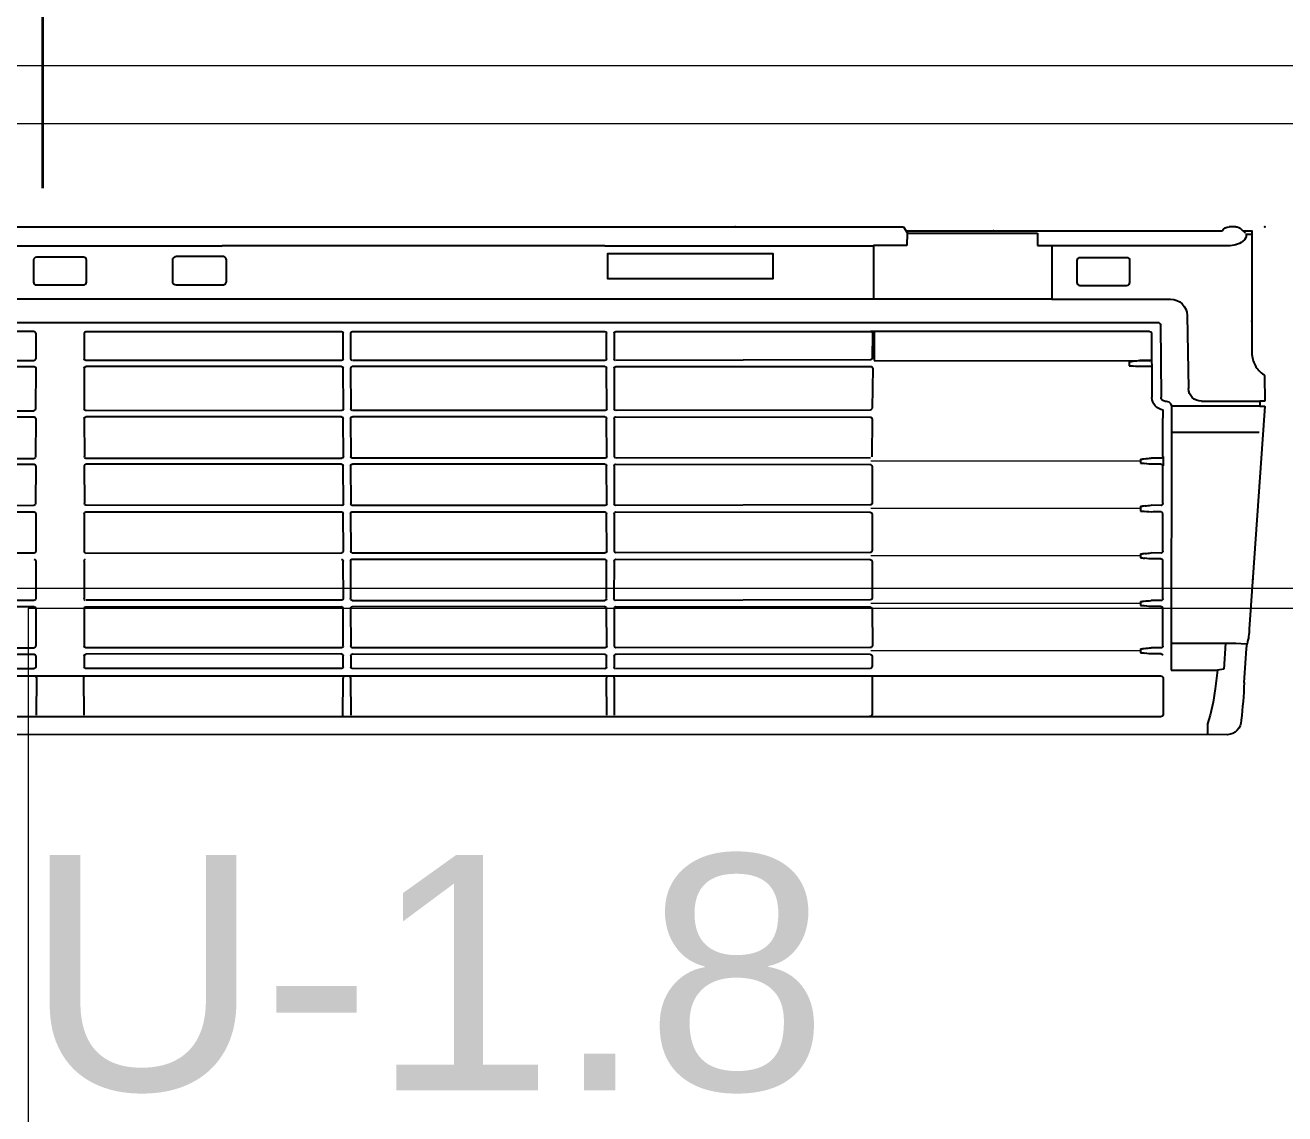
# Model space of a CAD drawing. Header units: millimetres. Extents: x -160614 to 59925, y -157025 to 0.
# Drawn here: x -61101 to -60566, y -99718 to -99256 of the extents above; entities that cross this region are included whole.
import ezdxf

# ---------------------------------------------------------------- set-up
doc = ezdxf.new("R2010")
doc.units = ezdxf.units.MM
doc.header["$LTSCALE"] = 8
for name, color, linetype, lineweight in [('72_EGR_EQP_TAG', 9, 'Continuous', 5), ('LOADING', 9, 'Continuous', 5), ('Walls', 9, 'Continuous', 5)]:
    doc.layers.add(name, color=color, linetype=linetype, lineweight=lineweight)
for name, color, linetype in [('A-EXH', 1, 'Continuous'), ('A-Wall-cmu-patt', 9, 'Continuous'), ('DVM_INDOOR', 9, 'Continuous'), ('DVM_UNIT_BP', 9, 'Continuous'), ('DVM_UNIT_DP', 9, 'Continuous'), ('DVM_UNIT_LP', 9, 'Continuous'), ('REF', 42, 'Continuous'), ('TME-NON MEDICAL FURNITURE', 9, 'Continuous')]:
    doc.layers.add(name, color=color, linetype=linetype)
doc.styles.add('ARIAL', font='arial.ttf')

# ---------------------------------------------------------------- blocks, each defined once
blk = doc.blocks.new('mmmm')
at = {"layer": 'DVM_INDOOR', "color": 0}
for p, q in [((118.9183613999255, -9.266134002234267), (118.9183613999242, -9.937961232234292)), ((119.1149681999241, -10.06340630223431), (119.1148974002668, -9.267546620952269)), ((118.9257821999241, -9.273925315992663), (118.9257821999241, -9.674221132234292)), ((118.9463617999242, -9.926362932234289), (118.9463617999242, -9.289498762234292)), ((118.9553617999242, -9.294369432234314), (118.9553617999242, -10.03645283223429)), ((118.9588624999242, -9.601416032234292), (118.9588617999242, -9.502477732234293)), ((118.9701437999241, -9.502477732234293), (118.9701302547888, -9.601450567862933)), ((118.9724239959387, -9.502479520113658), (118.9724265999241, -9.601382732234292)), ((118.9895266655992, -9.502291207445424), (118.9895531999242, -9.601383132234293)), ((118.9918646999192, -9.50247763223421), (118.9919170999242, -9.601383132234293)), ((119.007996225952, -9.502326919937763), (119.007996225952, -9.601432334911276)), ((119.0102020999192, -9.502477482206285), (119.0102591999241, -9.601386232234294)), ((119.0263138999241, -9.502326769909837), (119.0261808999242, -9.601387103540592)), ((119.0286591249192, -9.50247748222022), (119.0287543807835, -9.601430324641036)), ((119.0446760807835, -9.601431195947338), (119.0445922950595, -9.502341446605632)), ((119.0628909950595, -9.502341396605631), (119.0628909950595, -9.601317890898065)), ((119.0654411999241, -9.601408532234297), (119.0653885999192, -9.50250253223421)), ((119.0813367599519, -9.502348395419084), (119.0813408999242, -9.60146973223429)), ((119.08373166191, -9.502418994881635), (119.0838050999241, -9.601464932234292)), ((119.0893854895313, -9.502345909820413), (119.0893854895313, -9.60129688379646)), ((118.9595589499257, -9.602031282234373), (118.9694448499241, -9.602031282234291)), ((118.9731318153015, -9.602080832234291), (118.9888463009359, -9.601996919937779)), ((118.9926177761398, -9.602051730208462), (119.0073108210873, -9.601967817911952)), ((119.0109559999257, -9.602018132234374), (119.0254954950595, -9.601967817911952)), ((119.029451180785, -9.602062224641118), (119.0439906759188, -9.602011910318696)), ((119.0477739999257, -9.602107332234372), (119.0623134950595, -9.602057017911948)), ((119.0661406384423, -9.602078174971048), (119.0806801335761, -9.602027860648624)), ((119.084498276731, -9.602058774804021), (119.0887000846667, -9.602078813889303)), ((119.0928608197357, -9.60227289988722), (119.1074003148694, -9.602222585564796)), ((118.9588624999242, -9.62142743223429), (118.9588617999242, -9.72036573223429)), ((118.9595589499257, -9.620812182234207), (118.9694448499241, -9.620812182234289)), ((118.9701437999241, -9.720365632206374), (118.9701302547888, -9.621392796577732)), ((118.9701437999241, -9.72036573223429), (118.9701302547888, -9.621392896605649)), ((118.9724239959387, -9.720363844327006), (118.9724265999241, -9.621460632206373)), ((118.9731318153015, -9.620762532206372), (118.9888463009359, -9.620846444502885)), ((118.9895266655992, -9.720552156995241), (118.9895531999242, -9.621460232206372)), ((118.9918646999192, -9.720365732206455), (118.9919170999242, -9.621460232206372)), ((118.9926177761398, -9.620791634232203), (119.0073108210873, -9.620875546528714)), ((119.007996225952, -9.7205164445029), (119.007996225952, -9.621411029529389)), ((119.0102020999192, -9.720365882234379), (119.0102591999241, -9.62145713220637)), ((119.0109559999257, -9.620825232206291), (119.0254954950595, -9.620875546528714)), ((119.0263138999241, -9.720516594530826), (119.0261808999242, -9.621456260900072)), ((119.0287543807835, -9.621413039799627), (119.0286591249192, -9.720365882220444)), ((119.029451180785, -9.620781139799545), (119.0439906759188, -9.620831454121967)), ((119.0446760807835, -9.621412168493327), (119.0445922950595, -9.720501917835032)), ((119.0477739999257, -9.620736032206292), (119.0623134950595, -9.620786346528716)), ((119.0628909950595, -9.720501967835034), (119.0628909950595, -9.621525473542599)), ((119.0654411999241, -9.621434832206369), (119.0653885999192, -9.720340832206453)), ((119.0661406384423, -9.620765189469617), (119.0806801335761, -9.620815503792041)), ((119.0813367599519, -9.72049496902158), (119.0813408999242, -9.621373632206375)), ((119.08373166191, -9.72042436955903), (119.0838050999241, -9.621378432206374)), ((119.084498276731, -9.620784589636644), (119.0887000846667, -9.62076455055136)), ((119.0893854895313, -9.72049745462025), (119.0893854895313, -9.621546480644206)), ((119.0928608197357, -9.620570464553447), (119.1074003148694, -9.62062077887587)), ((118.9257821999241, -9.822427832234292), (118.9257821999241, -9.674221132234292)), ((118.9588668911435, -9.724559656669308), (118.9588750999241, -9.822501632234287)), ((118.9694476999241, -9.721064832234292), (118.9595617999242, -9.721064832234292)), ((118.9595617999257, -9.723944932234208), (118.9694476999241, -9.72394493223429)), ((118.9724239999192, -9.822365732206453), (118.9724239999192, -9.72459366565012)), ((118.9888384855551, -9.721148644502884), (118.9731239999192, -9.721064732206454)), ((118.9731239999208, -9.72394483220637), (118.9888384855551, -9.724028744502883)), ((119.0072838999241, -9.721148644502884), (118.9925646999192, -9.721064732206456)), ((118.9925646999208, -9.72394483220637), (119.0072838999241, -9.724028744502883)), ((119.0079764999242, -9.8225164445029), (119.0079764999242, -9.724601505456027)), ((119.0256212999242, -9.721148794530809), (119.0109020999192, -9.721064882234382)), ((119.0109020999208, -9.723944982234295), (119.0256212999241, -9.724028894530807)), ((119.0438996950595, -9.721134117835016), (119.0293591249192, -9.721064882220446)), ((119.0293591249208, -9.723944982220361), (119.0438996950595, -9.724014217835014)), ((119.0445805123786, -9.724543505189043), (119.0445927450595, -9.822518617835032)), ((119.0476578249208, -9.723945032220364), (119.0623044036932, -9.723912076640332)), ((119.0621983950595, -9.721134167835018), (119.0477709999242, -9.721081632206372)), ((119.0629898085579, -9.72449279101169), (119.0629809222635, -9.822440249109363)), ((119.0654035999192, -9.822365732234369), (119.0654414499242, -9.724601832206373)), ((119.0806291700595, -9.721109067821025), (119.0660885999192, -9.721039832206456)), ((119.0660885999208, -9.723919932206371), (119.0806291700595, -9.723989167821024)), ((119.0813545950595, -9.822541017835032), (119.0813419620022, -9.724549305849854)), ((119.0886928895313, -9.721129654620235), (119.08443166191, -9.721123369559031)), ((119.0844316619115, -9.724003469558948), (119.0886928895313, -9.724009754620232)), ((119.0894728025406, -9.822438817239743), (119.089378294396, -9.724590468991591)), ((119.1076594999242, -9.720963432206299), (119.0930404047839, -9.721055846605726)), ((119.0930404047855, -9.723935946605641), (119.1073925352431, -9.724044432206371)), ((118.9701437999241, -9.822365632206372), (118.9701437999241, -9.724643832206374)), ((118.9701437999241, -9.822365732234289), (118.9701437999241, -9.72464393223429)), ((118.9895266695798, -9.822554044874689), (118.9895266695798, -9.724659411720545)), ((118.9918646999192, -9.822365732206453), (118.9919170999242, -9.724643432206372)), ((119.0102020999192, -9.822365832248332), (119.0102591999242, -9.72464003220643)), ((119.0263138999241, -9.82251654454478), (119.0263067047888, -9.724609608902167)), ((119.0287119749241, -9.724626882220361), (119.0287401999192, -9.822365982248373)), ((119.0470106749242, -9.724626932220364), (119.0470388999192, -9.822365832220413)), ((119.08373486191, -9.72463536955903), (119.0838189749192, -9.822365732178524)), ((118.9183613999242, -9.785817721860116), (118.9183613999242, -9.930723831243215)), ((118.9257821999241, -9.822427832234292), (118.9257821999241, -9.926444527404373)), ((118.9588649999241, -9.826576832234288), (118.9588617999242, -9.925301832234291)), ((118.9694476999241, -9.823064832234289), (118.9595617999242, -9.82306483223429)), ((118.9595617999257, -9.825944932234208), (118.9694476999241, -9.825944932234288)), ((118.9698269999242, -9.925295652206373), (118.9701437999241, -9.826643832206374)), ((118.9698269999242, -9.925295752234288), (118.9701437999241, -9.826643932234289)), ((118.9724271999192, -9.826576732206453), (118.9724239999192, -9.925301732206451)), ((118.9888384855551, -9.823148644502885), (118.9731239999192, -9.823064732206454)), ((118.9731239999208, -9.82594483220637), (118.9888384855551, -9.826028744502883)), ((118.9892848999242, -9.92512163223427), (118.9895345855551, -9.826727744502882)), ((118.9918678999192, -9.826576732206453), (118.9920306999241, -9.925121632234292)), ((119.0072838999241, -9.823148644502885), (118.9925646999192, -9.823064732206456)), ((118.9925646999208, -9.825944832206371), (119.0072838999241, -9.826028744502883)), ((119.0078291999291, -9.92519946453072), (119.0079799999242, -9.826727744502882)), ((119.0102052999192, -9.826576832248332), (119.010377105204, -9.925121732234294)), ((119.0256212999242, -9.823148744544762), (119.0109020999192, -9.823064832248335)), ((119.0109020999208, -9.825944932248248), (119.0256212999241, -9.82602884454476)), ((119.0259914999241, -9.925121632234292), (119.0263067047888, -9.82660955891612)), ((119.0287433999192, -9.826576982248373), (119.0288333999241, -9.925121632234292)), ((119.0439001450595, -9.823150817835016), (119.0294401999192, -9.823064982248374)), ((119.0294401999208, -9.82594508224829), (119.0439001450595, -9.826030917835014)), ((119.0445062380549, -9.925121732234294), (119.0445850999241, -9.826594832206373)), ((119.0470420999192, -9.826576832220413), (119.0471699999241, -9.925121632234292)), ((119.0622867078602, -9.823039030246276), (119.0477388999192, -9.823064832220416)), ((119.0477388999208, -9.825944932220331), (119.0622867078602, -9.825919130246275)), ((119.0627644892874, -9.925217773444484), (119.0629809222517, -9.826569215304279)), ((119.0656575999242, -9.925295792234293), (119.0654409999241, -9.826618032206374)), ((119.0806619950595, -9.823173217835016), (119.0661035999192, -9.82306473223437)), ((119.0661035999208, -9.825944832234285), (119.0806619950594, -9.826053317835015)), ((119.0812104999241, -9.92512163223429), (119.0813395999241, -9.826565832234293)), ((119.0839228999241, -9.925121732234294), (119.0838199999241, -9.826502432234292)), ((119.0887802025406, -9.823071017239727), (119.0845189749192, -9.823064732178524)), ((119.0845189749208, -9.82594483217844), (119.0887802025406, -9.825951117239725)), ((119.0893972985693, -9.925228279531156), (119.0894722881714, -9.826600186887628)), ((119.1073925352431, -9.823164332206373), (119.0930404047839, -9.823055846605726)), ((119.0930404047855, -9.825935946605641), (119.1073925352431, -9.82604443220637)), ((118.9256380999242, -9.92644509874026), (118.9463617999242, -9.926362932234289)), ((118.9256380999242, -9.93929553223429), (118.9256380999242, -9.92644509874026)), ((118.9463617999242, -9.995480632234292), (118.9463617999242, -9.926362932234289)), ((118.9588617999242, -10.03330193223429), (118.9588617999242, -9.925301832234291)), ((118.9588617999242, -9.92670177892658), (118.9701554999241, -9.92670177892658)), ((118.9595556913493, -9.926001805580436), (118.9694708999241, -9.925901702234288)), ((118.9701554999241, -9.92670177892658), (118.9701907999242, -10.03338853223429)), ((118.973132083629, -9.926158086466918), (118.9885865999241, -9.92582173223429)), ((118.9927245913493, -9.925821605580436), (119.0074730999291, -9.925805414530721)), ((119.0110743999242, -9.92582173223429), (119.0253030999241, -9.92582173223429)), ((119.0296454999242, -9.92582173223429), (119.0437019999242, -9.92582173223429)), ((119.0478350999242, -9.925820932234291), (119.0620911999242, -9.925821732234292)), ((119.0663873999242, -9.925821732234292), (119.0804662999241, -9.926026832234292)), ((119.0846313999242, -9.92582173223429), (119.0887071999241, -9.925821732234292)), ((119.0925396999241, -9.925901792234292), (119.1068999470414, -9.92590179174318)), ((118.9183613999242, -9.937961232234292), (118.9208617999242, -9.93958363223429)), ((118.9198617999242, -9.93893477605128), (118.9198617999242, -10.06142173223429)), ((118.9208617999242, -9.939378932234293), (118.9256380999242, -9.93929553223429)), ((118.9208617999242, -9.939378932234293), (118.9208617999242, -9.989878132234292)), ((118.9208617999242, -9.989878132234292), (118.9256380999242, -9.989961532234291)), ((118.9256380999242, -9.989961532234291), (118.9256380999242, -9.995432144029678)), ((118.9256380999242, -9.995432144029678), (118.9463617999242, -9.995480632234292)), ((118.9257821999241, -10.06378623223429), (118.9257821999241, -9.995432481187148)), ((118.9463617999242, -9.995480632234292), (118.9463617999242, -10.04134473223429)), ((118.9704872997154, -10.02538145343031), (118.9721611996873, -10.02538140343031)), ((118.9701536169814, -10.03409437326685), (118.9701277392322, -10.02954877226466)), ((118.9723998889554, -10.03411396057275), (118.9723871997155, -10.03034246343031)), ((119.0082952999242, -10.02971228969075), (119.0098429999241, -10.02971223969074)), ((119.0265438664967, -10.02971228223429), (119.0284046999241, -10.0297122221182)), ((119.0449806999873, -10.02971228223429), (119.0465283999873, -10.02971223223429)), ((119.0634227525945, -10.02971228223429), (119.0649704525945, -10.02971223223429)), ((119.0817239999873, -10.02971228223429), (119.0832716999873, -10.02971223223429)), ((118.9595556913493, -10.03400190558044), (118.9695388141602, -10.03408715095198)), ((118.9694531996429, -10.03408826450235), (118.9731081998392, -10.0341201419763)), ((118.9731081998392, -10.0341201419763), (118.9844053999241, -10.03421873223429)), ((119.0079575999242, -10.03771954969074), (119.0079357394409, -10.03387960852509)), ((119.0101951999241, -10.03771945969073), (119.0101951999241, -10.03467329969074)), ((119.0262061664967, -10.03771954223429), (119.0261843060134, -10.03387960106864)), ((119.0287568999241, -10.03771953223427), (119.0287568999241, -10.03467337223429)), ((119.0446429999873, -10.03771954223429), (119.0446211395041, -10.03387960106864)), ((119.0468805999873, -10.03771945223427), (119.0468805999873, -10.03467329223429)), ((119.0630850525945, -10.03771954223429), (119.0630631921112, -10.03387960106864)), ((119.0653226525945, -10.03771945223427), (119.0653226525945, -10.03467329223429)), ((119.0813862999873, -10.03771954223429), (119.0813644395041, -10.03387960106864)), ((119.0836238999873, -10.03771945223427), (119.0836238999873, -10.03467329223429)), ((118.9563530733978, -10.03747409415744), (118.9843748999241, -10.03771863223429)), ((118.9893140020215, -10.03842120367593), (118.9925018999242, -10.03841626969074)), ((119.0072602361591, -10.03841955216295), (118.992415850816, -10.03840245641788)), ((119.0072690512265, -10.03852713223429), (119.0109134999242, -10.03852713223429)), ((119.0255142999242, -10.03841949969075), (119.0107375345606, -10.03841949969075)), ((119.0439523427499, -10.03841949969074), (119.0294196999242, -10.03841954969075)), ((119.0624193713406, -10.03841888523862), (119.0474229346238, -10.03840244227836)), ((119.0806944999241, -10.03841949969075), (119.0660569999241, -10.03841949969075)), ((118.9878617999242, -10.04175233223429), (119.0899818999242, -10.04162653223429)), ((118.9878617999242, -10.05333520849206), (118.9878617999242, -10.04175233223429)), ((118.9978909999242, -10.04175233223429), (118.9978917999242, -10.07577313223429)), ((119.0794922999242, -10.04183553223429), (119.0795301468582, -10.06665594988979)), ((119.0899818999242, -10.04162653223429), (119.0899818999242, -10.05958293223429)), ((118.9527483592823, -10.04784374225281), (118.9809490619563, -10.04833599375851)), ((118.9858617999242, -10.05333523223429), (118.9858617999242, -10.07645363223429)), ((118.9878617999242, -10.07600910223429), (118.9878617999242, -10.05333523223429)), ((119.1107362999241, -10.05575963223429), (119.1145353999242, -10.05573908381044)), ((119.0896185999242, -10.06199453223429), (119.0899818999242, -10.05958293223429)), ((119.0899818999242, -10.05958293223429), (119.0972312999242, -10.05867333223429)), ((118.9183617999242, -10.06667913223429), (118.9183617999242, -10.06416443223424)), ((119.0794922999242, -10.06264903223429), (119.0896185999242, -10.06199453223429)), ((118.9208617999242, -10.07042183223429), (118.9192404999241, -10.06880053223429)), ((118.9212015999241, -10.07039833223429), (118.9212015999241, -10.07292173223429)), ((119.0795301468582, -10.06665594988979), (119.0797389999241, -10.07065043223429)), ((118.9878617999242, -10.07792170223429), (119.0740709999242, -10.07189338223429)), ((118.9760043999237, -10.07783095223408), (118.9858617999242, -10.07792174223429)), ((118.9858617999242, -10.07597416223429), (118.9878617999242, -10.07600910223429)), ((118.9858617999242, -10.07792174223429), (118.9858617999242, -10.07597416223429)), ((118.9878617999242, -10.07600910223429), (118.9878617999242, -10.07792170223429))]:
    blk.add_line(p, q, dxfattribs=at)
at = {"layer": 'DVM_INDOOR', "color": 0, "lineweight": 0}
for p, q in [((119.0090691499242, -10.02971226469075), (119.0090691499242, -9.925320384722353)), ((119.0274742832104, -10.02971225217625), (119.0274742832104, -9.925320372207855)), ((119.0457545499873, -10.02971225723429), (119.0457545499873, -9.925320377265898)), ((119.0641966025945, -10.02971225723429), (119.0641966025945, -9.925320377265898)), ((119.0824978499873, -10.02971225723429), (119.0824978499873, -9.925320377265898))]:
    blk.add_line(p, q, dxfattribs=at)
at = {"layer": 'DVM_INDOOR', "color": 0}
for points in [[(119.0921995999242, -9.293316352294758), (119.0921994999241, -10.03752723229476, 0.4165650348488436), (119.0932578555747, -10.03857713223429), (119.1070196999242, -10.03857713223429, 0.4141745104832969), (119.1080697999282, -10.03752717223429), (119.1080697999242, -9.293316312234293, 0.4142213729846091), (119.1070198119243, -9.292266352234131), (119.0932594999241, -9.29226635223429, 0.4100741874679012), (119.0921995724927, -9.293311383294913, 0.4100741874679012)], [(118.9301498297671, -9.62053999650379), (118.9301498297671, -9.602303954818813, -0.4026137268762937), (118.931228911056, -9.601181086283221), (118.939741818847, -9.601181086283221, -0.4449267330822314), (118.9408646873826, -9.602303954818813), (118.9408646873826, -9.620539996503792, -0.414234498250559), (118.939741818847, -9.621662784780685), (118.931228911056, -9.621662784780685, -0.4425506072560349), (118.9301498297671, -9.62053999650379)], [(118.9298704258241, -9.674378132234292), (118.9298704258241, -9.656465432234292, -0.414213562373095), (118.9314053999241, -9.654930458134292), (118.9393181999242, -9.654930458134292, -0.4142086203632782), (118.9408531999241, -9.656465432234292), (118.9408531999241, -9.674378132234292, -0.414213562373095), (118.9393181999242, -9.67591313223429), (118.9314053999241, -9.67591313223429, -0.414218504400182), (118.9298704258241, -9.674378132234292, 8.436553286073726e-06)], [(118.9303365766279, -10.02454254650379), (118.9303365766279, -10.00630650481881, -0.4026137268762937), (118.9314156579167, -10.00518363628322), (118.9399285657078, -10.00518363628322, -0.4449267330822314), (118.9410514342433, -10.00630650481881), (118.9410514342433, -10.02454254650379, -0.414234498250559), (118.9399285657078, -10.02566533478068), (118.9314156579167, -10.02566533478068, -0.4425506072560349), (118.9303365766279, -10.02454254650379)], [(118.9198617999242, -10.06942177096629), (118.9198617999242, -10.07292180223429), (118.9672275999242, -10.07292194223429, -0.1261767552943001), (118.9719902087055, -10.07414326215731, -0.1228802749812395), (118.9755825999242, -10.07746712223429, 0.1414693895722469), (118.9760082516457, -10.07783174879674)]]:
    blk.add_lwpolyline(points, format="xyb", dxfattribs=at)
blk.add_lwpolyline([(118.9294054999242, -9.823350032234291), (118.9384407999242, -9.823352732234293), (118.9384407999242, -9.887490632234291), (118.9287898999241, -9.887493732234292), (118.9287898999241, -9.823349832234289), (118.9294054999242, -9.823350032234291)], dxfattribs=at)
for centre, radius, start, end in [((118.9595587358069, -9.601331385529047), 0.000699896738079889, 185.5752211411782, 270.0175283209103), ((118.96943937782, -9.601329982022522), 0.000701321560304875, 270.4470583399804, 350.0993153524317), ((118.9731316011827, -9.601380935528965), 0.000699896738079889, 185.5752211411782, 270.0175283209103), ((118.9888408288317, -9.60129561972601), 0.000701321560304875, 270.4470583399804, 350.0993153524317), ((118.992617562021, -9.601351833503134), 0.000699896738079889, 185.5752211411782, 270.0175283209103), ((119.0073053489832, -9.60126651770018), 0.000701321560304875, 270.4470583399804, 350.0993153524317), ((119.0109557858069, -9.601318235529046), 0.000699896738079889, 185.5752211411782, 270.0175283209103), ((119.0254900229553, -9.60126651770018), 0.000701321560304875, 270.4470583399804, 350.0993153524317), ((119.0294509666662, -9.601362327935792), 0.000699896738079889, 185.5752211411782, 270.0175283209103), ((119.0439852038147, -9.601310610106927), 0.000701321560304875, 270.4470583399804, 350.0993153524317), ((119.0477737858069, -9.601407435529046), 0.000699896738079889, 185.5752211411782, 270.0175283209103), ((119.0623080229553, -9.601355717700178), 0.000701321560304875, 270.4470583399804, 350.0993153524317), ((119.0661404243235, -9.60137827826572), 0.000699896738079889, 185.5752211411782, 270.0175283209103), ((119.0806909566161, -9.601370470276146), 0.0006574794597695261, 269.0567879859979, 351.3166549938364), ((119.0844980626122, -9.601358878098694), 0.000699896738079889, 185.5752211411782, 270.0175283209103), ((119.0884793568987, -9.601193971188405), 0.0009119579775864127, 284.006809617177, 353.520485137959), ((119.0928606056169, -9.601573003181892), 0.000699896738079889, 185.5752211411782, 270.0175283209103), ((118.9595587358069, -9.621512078939535), 0.000699896738079889, 89.98247167908974, 174.424778858718), ((118.96943937782, -9.621513382418144), 0.000701321560304875, 9.9006846475682, 89.55294166001964), ((118.96943937782, -9.62151348244606), 0.000701321560304875, 9.9006846475682, 89.55294166001964), ((118.9731316011827, -9.6214624289117), 0.000699896738079889, 89.98247167908974, 174.424778858718), ((118.9888408288317, -9.621547744714656), 0.000701321560304875, 9.9006846475682, 89.55294166001964), ((118.992617562021, -9.62149153093753), 0.000699896738079889, 89.98247167908974, 174.424778858718), ((119.0073053489832, -9.621576846740483), 0.000701321560304875, 9.9006846475682, 89.55294166001964), ((119.0109557858069, -9.621525128911617), 0.000699896738079889, 89.98247167908974, 174.424778858718), ((119.0254900229553, -9.621576846740483), 0.000701321560304875, 9.9006846475682, 89.55294166001964), ((119.0294509666662, -9.621481036504873), 0.000699896738079889, 89.98247167908974, 174.424778858718), ((119.0439852038147, -9.621532754333739), 0.000701321560304875, 9.9006846475682, 89.55294166001964), ((119.0477737858069, -9.62143592891162), 0.000699896738079889, 89.98247167908974, 174.424778858718), ((119.0623080229553, -9.621487646740487), 0.000701321560304875, 9.9006846475682, 89.55294166001964), ((119.0661404243235, -9.621465086174943), 0.000699896738079889, 89.98247167908974, 174.424778858718), ((119.0806909566161, -9.62147289416452), 0.0006574794597695261, 8.683345006163567, 90.94321201400209), ((119.0844980626122, -9.62148448634197), 0.000699896738079889, 89.98247167908974, 174.424778858718), ((119.0884793568987, -9.62164939325226), 0.0009119579775864127, 6.479514862041035, 75.99319038282302), ((119.0928606056169, -9.621270361258773), 0.000699896738079889, 89.98247167908974, 174.424778858718), ((118.9595613308659, -9.72036530124826), 0.0006995311432915249, 180.0434909321025, 270.0384186738708), ((118.9595615858069, -9.724644828939534), 0.000699896738079889, 89.98247167908974, 174.424778858718), ((118.96944222782, -9.724646132418142), 0.000701321560304875, 9.9006846475682, 89.55294166001964), ((118.96944222782, -9.724646232446059), 0.000701321560304875, 9.9006846475682, 89.55294166001964), ((118.9694437974534, -9.72036329257565), 0.0006999355814824518, 273.4481837163787, 354.322852549522), ((118.9694437974534, -9.720363392603568), 0.0006999355814824518, 273.4481837163787, 354.322852549522), ((118.973123530861, -9.720365201220423), 0.0006995311432915249, 180.0434909321025, 270.0384186738708), ((118.973123785802, -9.724644728911697), 0.000699896738079889, 89.98247167908974, 174.424778858718), ((118.988833013451, -9.724730044714653), 0.000701321560304875, 9.9006846475682, 89.55294166001964), ((118.9888345830844, -9.72044720487216), 0.0006999355814824518, 273.4481837163787, 354.322852549522), ((118.992564230861, -9.720365201220424), 0.0006995311432915249, 180.0434909321025, 270.0384186738708), ((118.9925328059607, -9.724562599016716), 0.0006185895703545696, 87.04456733504412, 185.9509183119715), ((119.00727842782, -9.724730044714654), 0.000701321560304875, 9.9006846475682, 89.55294166001964), ((119.0072799974534, -9.72044720487216), 0.0006999355814824518, 273.4481837163787, 354.322852549522), ((119.010901630861, -9.720365351248349), 0.0006995311432915249, 180.0434909321025, 270.0384186738708), ((119.0108702059607, -9.72456274904464), 0.0006185895703545696, 87.04456733504412, 185.9509183119715), ((119.02561582782, -9.724730194742579), 0.000701321560304875, 9.9006846475682, 89.55294166001964), ((119.0256173974534, -9.720447354900084), 0.0006999355814824518, 273.4481837163787, 354.322852549522), ((119.029358655861, -9.720365351234413), 0.0006995311432915249, 180.0434909321025, 270.0384186738708), ((119.0293272309607, -9.724562749030705), 0.0006185895703545696, 87.04456733504412, 185.9509183119715), ((119.0438942229553, -9.724715518046786), 0.000701321560304875, 9.9006846475682, 89.55294166001964), ((119.0438957925887, -9.720432678204292), 0.0006999355814824518, 273.4481837163787, 354.322852549522), ((119.0476259309607, -9.724562799030705), 0.0006185895703545696, 87.04456733504412, 185.9509183119715), ((119.0477705308659, -9.720382101220341), 0.0006995311432915249, 180.0434909321025, 270.0384186738708), ((119.0621944925887, -9.720432728204294), 0.0006999355814824518, 273.4481837163787, 354.322852549522), ((119.0622989315891, -9.724613376852101), 0.000701321560304875, 9.9006846475682, 89.55294166001964), ((119.066088130861, -9.720340301220423), 0.0006995311432915249, 180.0434909321025, 270.0384186738708), ((119.0660567059607, -9.724537699016714), 0.0006185895703545696, 87.04456733504412, 185.9509183119715), ((119.0806236979553, -9.724690468032795), 0.000701321560304875, 9.9006846475682, 89.55294166001964), ((119.0806252675887, -9.720407628190301), 0.0006999355814824518, 273.4481837163787, 354.322852549522), ((119.0844311928518, -9.720423838572998), 0.0006995311432915249, 180.0434909321025, 270.0384186738708), ((119.0844314477927, -9.724703366264274), 0.000699896738079889, 89.98247167908974, 174.424778858718), ((119.0886874174272, -9.724711054832003), 0.000701321560304875, 9.9006846475682, 89.55294166001964), ((119.0886889870606, -9.72042821498951), 0.0006999355814824518, 273.4481837163787, 354.322852549522), ((119.0929571576827, -9.724713293668806), 0.0007817918755797954, 83.88741728167412, 165.70088231311), ((119.0929063868349, -9.720368943547939), 0.0006998547145344428, 172.3726353458215, 281.0399827033374), ((118.9595613308659, -9.82236530124826), 0.0006995311432915249, 180.0434909321025, 270.0384186738708), ((118.9595615858069, -9.826644828939534), 0.000699896738079889, 89.98247167908974, 174.424778858718), ((118.96944222782, -9.826646132418142), 0.000701321560304875, 9.9006846475682, 89.55294166001964), ((118.96944222782, -9.826646232446059), 0.000701321560304875, 9.9006846475682, 89.55294166001964), ((118.9694437974534, -9.82236329257565), 0.0006999355814824518, 273.4481837163787, 354.322852549522), ((118.9694437974534, -9.822363392603565), 0.0006999355814824518, 273.4481837163787, 354.322852549522), ((118.973123530861, -9.822365201220423), 0.0006995311432915249, 180.0434909321025, 270.0384186738708), ((118.973123785802, -9.826644728911697), 0.000699896738079889, 89.98247167908974, 174.424778858718), ((118.988833013451, -9.826730044714651), 0.000701321560304875, 9.9006846475682, 89.55294166001964), ((118.9888345830844, -9.82244720487216), 0.0006999355814824518, 273.4481837163787, 354.322852549522), ((118.992564230861, -9.822365201220425), 0.0006995311432915249, 180.0434909321025, 270.0384186738708), ((118.9925644858019, -9.826644728911699), 0.000699896738079889, 89.98247167908974, 174.424778858718), ((119.00727842782, -9.826730044714655), 0.000701321560304875, 9.9006846475682, 89.55294166001964), ((119.0072799974534, -9.82244720487216), 0.0006999355814824518, 273.4481837163787, 354.322852549522), ((119.010901630861, -9.822365301262302), 0.0006995311432915249, 180.0434909321025, 270.0384186738708), ((119.010901885802, -9.826644828953576), 0.000699896738079889, 89.98247167908974, 174.424778858718), ((119.02561582782, -9.826730144756532), 0.000701321560304875, 9.9006846475682, 89.55294166001964), ((119.0256173974534, -9.822447304914038), 0.0006999355814824518, 273.4481837163787, 354.322852549522), ((119.029439730861, -9.822365451262343), 0.0006995311432915249, 180.0434909321025, 270.0384186738708), ((119.029439985802, -9.826644978953617), 0.000699896738079889, 89.98247167908974, 174.424778858718), ((119.0438946729553, -9.826732218046786), 0.000701321560304875, 9.9006846475682, 89.55294166001964), ((119.0438962425887, -9.822449378204292), 0.0006999355814824518, 273.4481837163787, 354.322852549522), ((119.047738430861, -9.822365301234385), 0.0006995311432915249, 180.0434909321025, 270.0384186738708), ((119.047738685802, -9.826644828925659), 0.000699896738079889, 89.98247167908974, 174.424778858718), ((119.0622810786687, -9.82662085375479), 0.0007017460866991923, 4.2199621482409, 89.54038593187487), ((119.0622828053895, -9.822337590615552), 0.0006999355814824518, 273.4481837163787, 354.322852549522), ((119.066103130861, -9.822365201248338), 0.0006995311432915249, 180.0434909321025, 270.0384186738708), ((119.066103385802, -9.826644728939613), 0.000699896738079889, 89.98247167908974, 174.424778858718), ((119.0806565229553, -9.826754618046785), 0.000701321560304875, 9.9006846475682, 89.55294166001964), ((119.0806580925887, -9.822471778204292), 0.0006999355814824518, 273.4481837163787, 354.322852549522), ((119.084518505861, -9.822365201192492), 0.0006995311432915249, 180.0434909321025, 270.0384186738708), ((119.084518760802, -9.826644728883766), 0.000699896738079889, 89.98247167908974, 174.424778858718), ((119.0887747304364, -9.826652417451497), 0.000701321560304875, 9.9006846475682, 89.55294166001964), ((119.0887763000698, -9.822369577609003), 0.0006999355814824518, 273.4481837163787, 354.322852549522), ((119.0929571576827, -9.826713293668806), 0.0007817918755797954, 83.88741728167412, 165.70088231311), ((119.0929063868349, -9.82236894354794), 0.0006998547145344428, 172.3726353458215, 281.0399827033374), ((118.9595515727994, -9.925306042331368), 0.0006897857234468317, 179.6502938762108, 270.8495283949654), ((118.9691168014897, -9.92528601537524), 0.0007101639584782467, 299.9084143656617, 359.2216731041816), ((118.9691168014897, -9.92528611540316), 0.0007101639584782467, 299.9084143656617, 359.2216731041816), ((118.9731137727944, -9.925305942303531), 0.0006897857234468317, 179.6502938762108, 270.8495283949654), ((118.9885239726843, -9.925092549288534), 0.0007614828179331575, 286.7477003686853, 357.8111976024346), ((118.9927204727993, -9.925125842331369), 0.0006897857234468317, 179.6502938762108, 270.8495283949654), ((119.0110668780792, -9.925125942331372), 0.0006897857234468317, 179.6502938762108, 270.8495283949654), ((119.025439733277, -9.925267582782585), 0.0005707433709222405, 256.1500067017942, 14.8162582653296), ((119.0295442981593, -9.92511796316778), 0.0007110082251242166, 180.3037273095312, 278.1830185553523), ((119.0435771854452, -9.924863230386421), 0.0009665942512321169, 277.4192114546181, 344.4944163862573), ((119.0478674618705, -9.92512599822912), 0.0006957346375587449, 182.8157008428413, 270.0772514797922), ((119.0620747369113, -9.925127686259447), 0.0006961884737242162, 274.4962034865502, 0.490017695200469), ((119.0662983038033, -9.925179170284933), 0.0006487094708012265, 189.0106655331308, 277.8941632268781), ((119.0802887002945, -9.925122295675491), 0.0009217998018832991, 281.106237800774, 0.03502149240934675), ((119.0845150835952, -9.925230893767024), 0.0006021790288479775, 169.5461430974074, 281.1372004253112), ((119.0883794757601, -9.924742668774659), 0.001127732715493626, 286.8941480039722, 334.4938469244202), ((119.0925603638357, -9.925556702577312), 0.0003457077791950044, 187.4825712320464, 266.573229960298), ((119.107039633413, -9.925059025659362), 0.0008745025590339209, 259.5674421859364, 10.36522297069861), ((118.9671722428137, -10.02632497371818), 0.003297296072863303, 344.056360394298, 1.512103703930051), ((118.9957366963915, -10.02636728645488), 0.02526863664394459, 177.7639760201618, 179.7067650091478), ((118.9826280946924, -10.02557726151084), 0.01046872637197024, 178.9282716482809, 188.3030218656881), ((119.0049095161494, -10.03160379653167), 0.03484243289806461, 172.7898587990234, 176.6187036691161), ((118.9617044109557, -10.02913499337839), 0.0107508120443183, 353.5512572535138, 10.77551227886664), ((119.0427175163581, -10.03593463279211), 0.03484243289806461, 172.7898587990234, 176.6187036691161), ((119.0049802430224, -10.03065580997862), 0.003297296072863303, 344.056360394298, 1.512103703930051), ((119.0335446966002, -10.03069812271532), 0.02526863664394459, 177.7639760201618, 179.7067650091478), ((119.0203098949292, -10.02990809777128), 0.01046872637197024, 178.9282716482809, 188.3030218656881), ((118.9994251906823, -10.03388431965928), 0.01079886978160271, 355.810159670177, 12.99597362574209), ((119.0609660829306, -10.03593462533566), 0.03484243289806461, 172.7898587990234, 176.6187036691161), ((119.0232288095949, -10.03065580252216), 0.003297296072863303, 344.056360394298, 1.512103703930051), ((119.0517932631728, -10.03069811525887), 0.02526863664394459, 177.7639760201618, 179.7067650091478), ((119.0388715949292, -10.02990817031482), 0.01046872637197024, 178.9282716482809, 188.3030218656881), ((119.0179868906823, -10.03388439220283), 0.01079886978160271, 355.810159670177, 12.99597362574209), ((119.0794029164213, -10.03593462533566), 0.03484243289806461, 172.7898587990234, 176.6187036691161), ((119.0416656430856, -10.03065580252216), 0.003297296072863303, 344.056360394298, 1.512103703930051), ((119.0702300966634, -10.03069811525887), 0.02526863664394459, 177.7639760201618, 179.7067650091478), ((119.0569952949924, -10.02990809031482), 0.01046872637197024, 178.9282716482809, 188.3030218656881), ((119.0361105907455, -10.03388431220283), 0.01079886978160271, 355.810159670177, 12.99597362574209), ((119.0978449690284, -10.03593462533566), 0.03484243289806461, 172.7898587990234, 176.6187036691161), ((119.0601076956927, -10.03065580252216), 0.003297296072863303, 344.056360394298, 1.512103703930051), ((119.0886721492706, -10.03069811525887), 0.02526863664394459, 177.7639760201618, 179.7067650091478), ((119.0754373475995, -10.02990809031482), 0.01046872637197024, 178.9282716482809, 188.3030218656881), ((119.0545526433526, -10.03388431220283), 0.01079886978160271, 355.810159670177, 12.99597362574209), ((119.1161462164213, -10.03593462533566), 0.03484243289806461, 172.7898587990234, 176.6187036691161), ((119.0784089430855, -10.03065580252216), 0.003297296072863303, 344.056360394298, 1.512103703930051), ((119.1069733966634, -10.03069811525887), 0.02526863664394459, 177.7639760201618, 179.7067650091478), ((119.0937385949924, -10.02990809031482), 0.01046872637197024, 178.9282716482809, 188.3030218656881), ((119.0728538907455, -10.03388431220283), 0.01079886978160271, 355.810159670177, 12.99597362574209), ((118.9563619586305, -10.03647375606598), 0.001000377551016374, 178.8015178127406, 269.4910985862882), ((118.9595617999242, -10.03330193223429), 0.0007000000000012704, 180, 269.5000000001385), ((118.969491258594, -10.03338975817323), 0.0006995424044054261, 266.8812548844691, 0.1004101580624941), ((118.9843616836706, -10.03921866462982), 0.005000133406303638, 7.930048841831015, 89.49868115798749), ((118.9528617999242, -10.04134473223429), 0.006500000000001364, 180, 269.000000000129), ((118.9843618737523, -10.0392185018422), 0.001499926172142098, 359.9988390503309, 89.50240614134499), ((118.988506153458, -10.03948543228539), 0.002657788779177111, 174.2365395543968, 219.2365359443274), ((118.9878617925805, -10.03975234996339), 0.001999982270915064, 224.9997860088414, 270.0002103818326), ((119.0072624581936, -10.03772930969702), 0.0006902120188054008, 270.3722686996984, 0.81769504273754), ((119.0108957546642, -10.03771999561194), 0.0007005549450192193, 179.956168997103, 256.9471531309003), ((119.0255110247661, -10.03772930224057), 0.0006902120188054008, 270.3722686996984, 0.81769504273754), ((119.0294574546642, -10.03772006815549), 0.0007005549450192193, 179.956168997103, 256.9471531309003), ((119.0439478582568, -10.03772930224057), 0.0006902120188054008, 270.3722686996984, 0.81769504273754), ((119.0475811547274, -10.03771998815549), 0.0007005549450192193, 179.956168997103, 256.9471531309003), ((119.0623899108639, -10.03772930224057), 0.0006902120188054008, 270.3722686996984, 0.81769504273754), ((119.0660232073345, -10.03771998815549), 0.0007005549450192193, 179.956168997103, 256.9471531309003), ((119.0806911582568, -10.03772930224057), 0.0006902120188054008, 270.3722686996984, 0.81769504273754), ((119.0843244547274, -10.03771998815549), 0.0007005549450192193, 179.956168997103, 256.9471531309003), ((118.980861865848, -10.05333520526411), 0.004999934076175603, 359.9996909404017, 89.00030721948893), ((119.0891221804661, -9.988332131684372), 0.07080707812915403, 276.5761787223426, 287.7735100695203), ((118.9217653087659, -10.06424430302496), 0.003404445884258443, 123.9952673857208, 178.6556757629663), ((118.9132234631941, -10.06329677986902), 0.01256827083860484, 344.2087150449109, 357.7681378401393), ((119.1093656957287, -10.06318752531129), 0.005606774170767329, 270.7317451356478, 357.7637448841945), ((118.9212475805785, -10.06670185187474), 0.002885870088381178, 179.5489218443241, 226.1862417307156), ((118.9214497392127, -10.06767544727707), 0.00303755105939813, 269.6220063584919, 324.0252465044385), ((118.9181912177163, -10.06477672261958), 0.007390009252593641, 320.6761620143592, 346.105789205498), ((119.1680189161711, -11.19085784089619), 1.12330407549111, 93.736148444105, 94.50747716834583), ((119.0819517218698, -9.811577500028303), 0.2586839973311338, 272.8518748605004, 276.0911715996664), ((119.073667350187, -10.05025139454136), 0.02164575164810523, 271.0685129966103, 286.2910709842659)]:
    blk.add_arc(centre, radius, start, end, dxfattribs=at)
at = {"layer": 'DVM_UNIT_BP'}
blk.add_point((118.9183617999242, -10.07792007849789), dxfattribs=at)
at = {"layer": 'DVM_UNIT_DP'}
for p in [(118.9198617999242, -9.972921732234292), (119.0548617999242, -10.07323651265935)]:
    blk.add_point(p, dxfattribs=at)
at = {"layer": 'DVM_UNIT_LP'}
for p in [(118.9183613999243, -9.87281076441709), (118.9548617999242, -10.07292168223429)]:
    blk.add_point(p, dxfattribs=at)
blk = doc.blocks.new('HVACFF')
at = {"layer": 'REF', "lineweight": 35}
blk.add_line((-61093.82149908191, -98441.38919752574), (-61093.82149908191, -99324.80488662008), dxfattribs=at)
blk.add_line((-61093.82149908191, -98441.38919752574), (-61093.82149908191, -99324.80488662008), dxfattribs=at)
at = {"layer": 'A-Wall-cmu-patt', "color": 4, "xscale": -1097.4, "yscale": 1097.4, "zscale": 1097.4, "rotation": 90}
blk.add_blockref('mmmm', (-71634.02379973925, 31159.84491778648), dxfattribs=at)
blk.add_blockref('mmmm', (-71634.02379973925, 31159.84491778648), dxfattribs=at)
at = {"layer": 'A-Wall-cmu-patt', "color": 4, "style": 'ARIAL'}
blk.add_text('IU-1.8', height=100, dxfattribs=at).set_placement((-61140.39489809371, -99707.97614799702))
blk.add_text('IU-1.8', height=100, dxfattribs=at).set_placement((-61140.39489809371, -99707.97614799702))
blk = doc.blocks.new('GF21008-P')
at = {"layer": 'LOADING'}
for p, q in [((-0.7708786124246103, 0), (0.7906216453200159, 0)), ((-0.7767041605513896, -0.1973965362091121), (0.7964471934467952, -0.1973965362091121)), ((0.02234840123873028, -0.2058523199763158), (0.02234840123873028, -0.738524677018404)), ((0.02234840123873028, -0.2058523199763158), (0.6389742545624699, -0.2058523199764295))]:
    blk.add_line(p, q, dxfattribs=at)
blk = doc.blocks.new('1stF')
at = {"layer": 'Walls', "color": 9}
blk.add_line((-63531.90660870966, -99272.61304258072, 0.1044569282071714), (-59902.3429628532, -99272.61304258066, 0.1044569282071714), dxfattribs=at)
at = {"layer": 'TME-NON MEDICAL FURNITURE', "color": 9, "xscale": 1000, "yscale": 1000, "zscale": 1000}
blk.add_blockref('GF21008-P', (-61122.2733990206, -99297.2986240795), dxfattribs=at)

msp = doc.modelspace()

# ---------------------------------------------------------------- block references
at = {"layer": '72_EGR_EQP_TAG'}
msp.add_blockref('1stF', (0, 0), dxfattribs=at)
at = {"layer": 'A-EXH'}
msp.add_blockref('HVACFF', (0, 0), dxfattribs=at)

doc.saveas('drawing.dxf')
